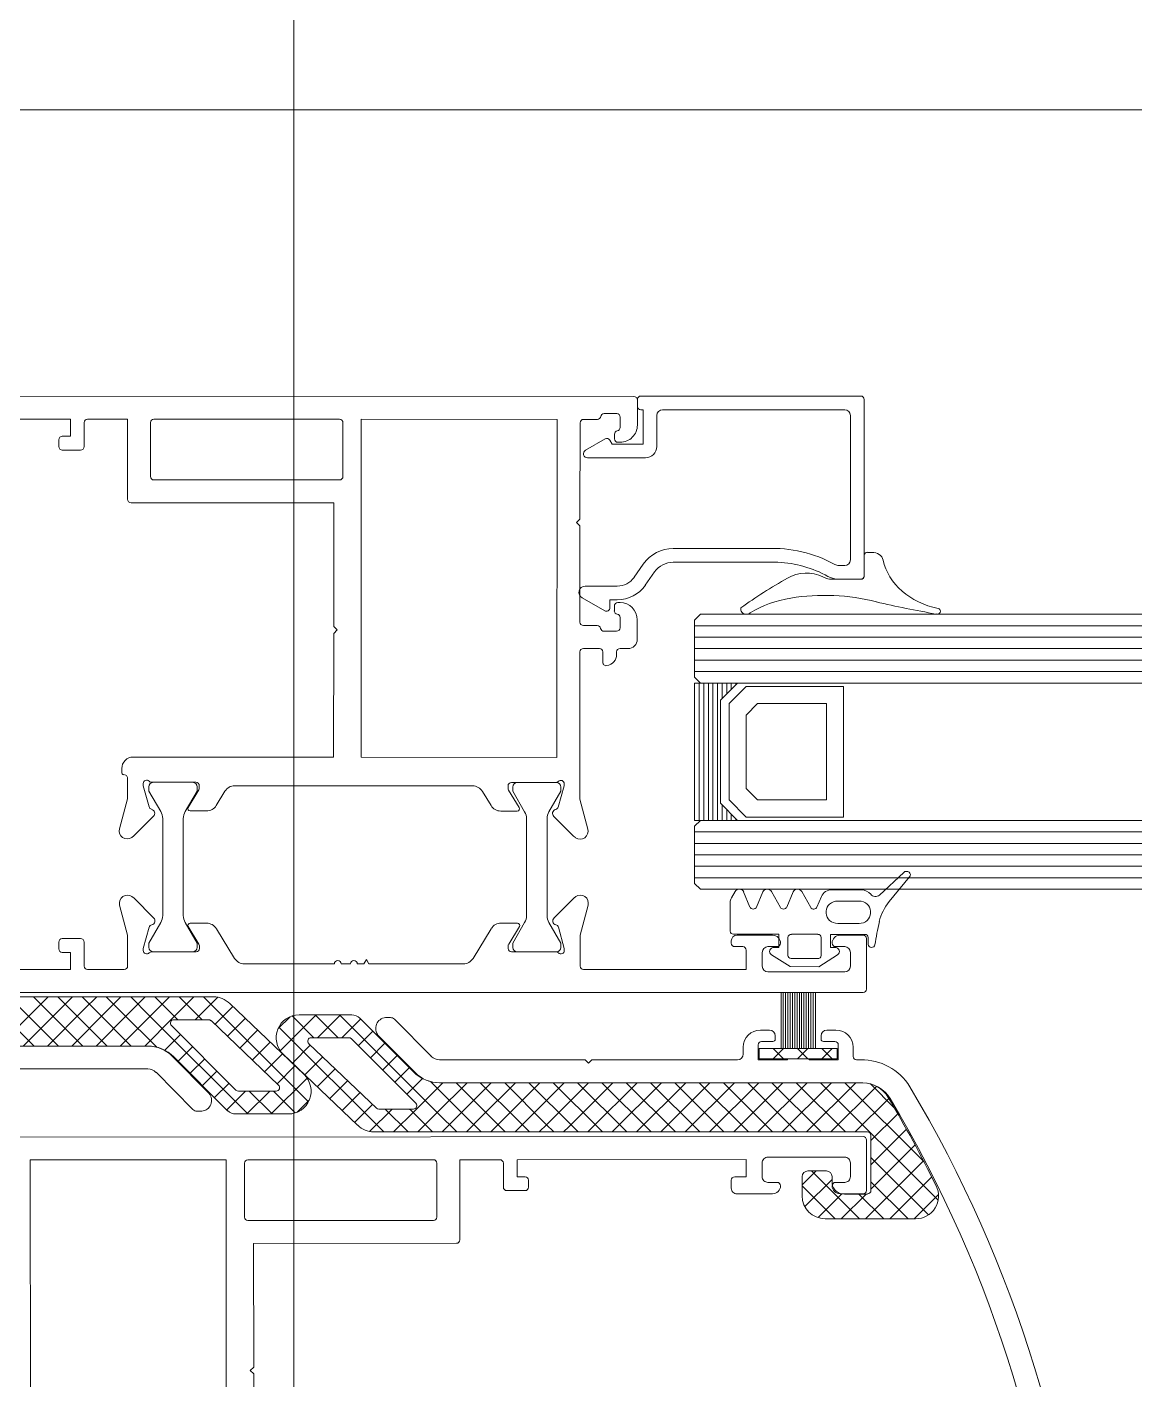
# Model space of a CAD drawing. Header units: centimetres. Extents: x 118932 to 154602, y -32682 to -23521.
# Drawn here: x 140723.84 to 140733.51, y -27072.02 to -27060.21 of the extents above; entities that cross this region are included whole.
import ezdxf

# ---------------------------------------------------------------- set-up
doc = ezdxf.new("R2010")
doc.units = ezdxf.units.CM
doc.header["$LTSCALE"] = 50
doc.header["$MEASUREMENT"] = 0
for name, color, linetype, lineweight, true_color in [('GEN_02_TF_Pencere', 7, 'Continuous', 9, 0x6093ac), ('GEN_05_ML_Alçıpan_giydirme', 7, 'Continuous', 18, 0x7ebab5), ('GEN_05_ML_Mermer', 7, 'Continuous', 9, 0x9d8692)]:
    doc.layers.add(name, color=color, linetype=linetype, lineweight=lineweight, true_color=true_color)

# ---------------------------------------------------------------- blocks, each defined once
blk = doc.blocks.new('P7_')
at = {"layer": 'GEN_02_TF_Pencere'}
for p, q in [((163386.215, -16188.826, 0), (163386.215, -16138.823, 0)), ((163386.564, -16168.786, 0), (163386.564, -16167.706, 0)), ((163386.804, -16167.705, 0), (163386.805, -16170.656, 0)), ((163388.515, -16170.655, 0), (163388.514, -16167.704, 0)), ((163386.594, -16168.816, 0), (163386.564, -16168.786, 0)), ((163386.564, -16168.846, 0), (163386.594, -16168.816, 0)), ((163386.565, -16169.926, 0), (163386.564, -16168.846, 0)), ((163384.795, -16169.927, 0), (163386.565, -16169.926, 0)), ((163384.765, -16170.657, 0), (163384.765, -16169.957, 0)), ((163384.965, -16170.156, 0), (163384.965, -16170.627, 0)), ((163386.615, -16170.126, 0), (163384.995, -16170.126, 0)), ((163386.636, -16170.134, 0), (163386.636, -16170.134, 0)), ((163386.645, -16170.626, 0), (163386.645, -16170.156, 0)), ((163381.215, -16170.829, 0), (163381.215, -16170.389, 0)), ((163381.245, -16170.359, 0), (163381.445, -16170.359, 0)), ((163382.035, -16170.359, 0), (163382.345, -16170.358, 0)), ((163382.395, -16170.408, 0), (163382.395, -16170.478, 0)), ((163384.165, -16170.477, 0), (163384.165, -16170.417, 0)), ((163384.195, -16170.387, 0), (163384.355, -16170.387, 0)), ((163384.385, -16170.417, 0), (163384.385, -16170.627, 0)), ((163381.355, -16170.509, 0), (163381.355, -16170.629, 0)), ((163381.485, -16170.459, 0), (163381.405, -16170.459, 0)), ((163382.075, -16170.459, 0), (163381.995, -16170.459, 0)), ((163382.125, -16170.629, 0), (163382.125, -16170.509, 0)), ((163382.365, -16170.508, 0), (163382.265, -16170.508, 0)), ((163382.265, -16170.508, 0), (163382.265, -16170.658, 0)), ((163384.265, -16170.507, 0), (163384.195, -16170.507, 0)), ((163384.265, -16170.657, 0), (163384.265, -16170.507, 0)), ((163382.265, -16170.658, 0), (163384.265, -16170.657, 0)), ((163384.415, -16170.657, 0), (163384.765, -16170.657, 0)), ((163384.995, -16170.657, 0), (163386.615, -16170.656, 0)), ((163386.805, -16170.656, 0), (163388.515, -16170.655, 0)), ((163386.805, -16170.656, 0), (163386.805, -16170.656, 0)), ((163381.405, -16170.679, 0), (163382.075, -16170.679, 0)), ((163389.185, -16170.854, 0), (163381.245, -16170.859, 0)), ((163382.151, -16171.539, 0), (163381.471, -16171.539, 0)), ((163381.471, -16171.539, 0), (163381.471, -16171.629, 0)), ((163381.514, -16171.539, 0), (163381.604, -16171.629, 0)), ((163381.514, -16171.629, 0), (163381.604, -16171.539, 0)), ((163381.726, -16171.539, 0), (163381.816, -16171.629, 0)), ((163381.726, -16171.629, 0), (163381.816, -16171.539, 0)), ((163381.939, -16171.539, 0), (163382.029, -16171.629, 0)), ((163381.939, -16171.629, 0), (163382.029, -16171.539, 0)), ((163382.15, -16171.538, 0), (163382.151, -16171.539, 0)), ((163382.151, -16171.629, 0), (163382.151, -16171.539, 0)), ((163381.471, -16171.629, 0), (163382.151, -16171.629, 0)), ((163381.471, -16171.629, 0), (163381.471, -16171.629, 0)), ((163381.661, -16171.629, 0), (163381.661, -16172.117, 0)), ((163381.681, -16171.629, 0), (163381.681, -16172.117, 0)), ((163381.701, -16171.629, 0), (163381.701, -16172.117, 0)), ((163381.721, -16171.629, 0), (163381.721, -16172.117, 0)), ((163381.741, -16171.629, 0), (163381.741, -16172.117, 0)), ((163381.761, -16171.629, 0), (163381.761, -16172.117, 0)), ((163381.781, -16171.629, 0), (163381.781, -16172.117, 0)), ((163381.801, -16171.629, 0), (163381.801, -16172.117, 0)), ((163381.821, -16171.629, 0), (163381.821, -16172.117, 0)), ((163381.841, -16171.629, 0), (163381.841, -16172.117, 0)), ((163381.861, -16171.629, 0), (163381.861, -16172.117, 0)), ((163381.881, -16171.629, 0), (163381.881, -16172.117, 0)), ((163381.901, -16171.629, 0), (163381.901, -16172.117, 0)), ((163381.921, -16171.629, 0), (163381.921, -16172.117, 0)), ((163381.941, -16171.629, 0), (163381.941, -16172.117, 0)), ((163381.961, -16171.629, 0), (163381.961, -16172.117, 0)), ((163381.467, -16172.446, 0), (163381.631, -16172.342, 0)), ((163381.631, -16172.342, 0), (163381.881, -16172.343, 0)), ((163381.871, -16172.413, 0), (163381.641, -16172.413, 0)), ((163381.881, -16172.343, 0), (163382.044, -16172.447, 0)), ((163381.2, -16172.537, 0), (163381.2, -16172.598, 0)), ((163381.53, -16172.51, 0), (163381.49, -16172.51, 0)), ((163381.53, -16172.624, 0), (163381.53, -16172.51, 0)), ((163381.611, -16172.439, 0), (163381.61, -16172.598, 0)), ((163381.9, -16172.598, 0), (163381.901, -16172.44, 0)), ((163382.02, -16172.51, 0), (163381.98, -16172.51, 0)), ((163381.98, -16172.51, 0), (163381.98, -16172.625, 0)), ((163381.23, -16172.624, 0), (163381.53, -16172.624, 0)), ((163381.619, -16172.617, 0), (163381.619, -16172.617, 0)), ((163381.64, -16172.625, 0), (163381.87, -16172.625, 0)), ((163381.98, -16172.625, 0), (163382.375, -16172.625, 0)), ((163382.405, -16172.652, 0), (163382.405, -16172.903, 0)), ((163381.466, -16172.72, 0), (163381.28, -16172.72, 0)), ((163381.18, -16172.808, 0), (163381.18, -16172.827, 0)), ((163381.566, -16172.827, 0), (163381.566, -16172.808, 0)), ((163381.566, -16172.827, 0), (163381.566, -16172.827, 0)), ((163381.647, -16172.862, 0), (163381.608, -16172.955, 0)), ((163381.78, -16172.999, 0), (163381.702, -16172.859, 0)), ((163381.911, -16172.862, 0), (163381.856, -16172.996, 0)), ((163382.044, -16172.999, 0), (163381.966, -16172.859, 0)), ((163382.175, -16172.863, 0), (163382.12, -16172.996, 0)), ((163382.287, -16172.996, 0), (163382.232, -16172.863, 0)), ((163303.574, -16173.019, 0), (163382.665, -16173.019, 0)), ((163380.838, -16173.127, 0), (163381.016, -16172.911, 0)), ((163381.102, -16172.967, 0), (163380.89, -16173.166, 0)), ((163381.514, -16173.013, 0), (163381.26, -16173.013, 0)), ((163381.28, -16172.915, 0), (163381.466, -16172.915, 0)), ((163381.608, -16172.955, 0), (163381.608, -16172.955, 0)), ((163382.394, -16172.942, 0), (163382.362, -16172.999, 0)), ((163382.715, -16173.069, 0), (163382.665, -16173.019, 0)), ((163303.656, -16173.119, 0), (163382.715, -16173.119, 0)), ((163382.715, -16173.569, 0), (163382.715, -16173.069, 0)), ((163301.785, -16173.219, 0), (163382.715, -16173.219, 0)), ((163301.785, -16173.319, 0), (163382.715, -16173.319, 0)), ((163301.785, -16173.419, 0), (163382.715, -16173.419, 0)), ((163301.785, -16173.519, 0), (163382.715, -16173.519, 0)), ((163382.665, -16173.619, 0), (163382.715, -16173.569, 0)), ((163302.16, -16173.619, 0), (163382.34, -16173.619, 0)), ((163382.265, -16173.649, 0), (163381.415, -16173.649, 0)), ((163381.415, -16173.649, 0), (163381.415, -16174.789, 0)), ((163382.415, -16173.799, 0), (163382.265, -16173.649, 0)), ((163382.49, -16173.769, 0), (163382.34, -16173.619, 0)), ((163382.34, -16173.619, 0), (163382.715, -16173.619, 0)), ((163382.355, -16173.634, 0), (163382.355, -16173.619, 0)), ((163382.395, -16173.674, 0), (163382.395, -16173.619, 0)), ((163382.435, -16173.714, 0), (163382.435, -16173.619, 0)), ((163382.475, -16173.754, 0), (163382.475, -16173.619, 0)), ((163382.515, -16174.819, 0), (163382.515, -16173.619, 0)), ((163382.555, -16174.819, 0), (163382.555, -16173.619, 0)), ((163382.595, -16174.819, 0), (163382.595, -16173.619, 0)), ((163382.635, -16174.819, 0), (163382.635, -16173.619, 0)), ((163382.675, -16174.819, 0), (163382.675, -16173.619, 0)), ((163382.715, -16173.619, 0), (163382.715, -16174.819, 0)), ((163382.715, -16174.819, 0), (163382.715, -16173.619, 0)), ((163382.165, -16173.799, 0), (163381.565, -16173.799, 0)), ((163381.565, -16173.799, 0), (163381.565, -16174.639, 0)), ((163382.265, -16173.899, 0), (163382.165, -16173.799, 0)), ((163382.415, -16174.639, 0), (163382.415, -16173.799, 0)), ((163382.49, -16174.669, 0), (163382.49, -16173.769, 0)), ((163382.265, -16174.539, 0), (163382.265, -16173.899, 0)), ((163382.165, -16174.639, 0), (163382.265, -16174.539, 0)), ((163381.565, -16174.639, 0), (163382.165, -16174.639, 0)), ((163382.265, -16174.789, 0), (163382.415, -16174.639, 0)), ((163382.34, -16174.819, 0), (163382.49, -16174.669, 0)), ((163381.415, -16174.789, 0), (163382.265, -16174.789, 0)), ((163382.395, -16174.819, 0), (163382.395, -16174.764, 0)), ((163382.435, -16174.819, 0), (163382.435, -16174.724, 0)), ((163382.475, -16174.819, 0), (163382.475, -16174.684, 0)), ((163302.16, -16174.819, 0), (163382.34, -16174.819, 0)), ((163382.715, -16174.819, 0), (163382.34, -16174.819, 0)), ((163382.355, -16174.819, 0), (163382.355, -16174.804, 0)), ((163382.715, -16174.869, 0), (163382.665, -16174.819, 0)), ((163382.715, -16174.819, 0), (163382.715, -16174.819, 0)), ((163382.715, -16175.369, 0), (163382.715, -16174.869, 0)), ((163301.785, -16174.919, 0), (163382.715, -16174.919, 0)), ((163301.785, -16175.019, 0), (163382.715, -16175.019, 0)), ((163301.785, -16175.119, 0), (163382.715, -16175.119, 0)), ((163301.785, -16175.219, 0), (163382.715, -16175.219, 0)), ((163301.785, -16175.319, 0), (163382.715, -16175.319, 0)), ((163382.665, -16175.419, 0), (163382.715, -16175.369, 0)), ((163301.835, -16175.419, 0), (163382.665, -16175.419, 0)), ((163382.263, -16175.419, 0), (163382.251, -16175.421, 0)), ((163381.265, -16175.725, 0), (163381.526, -16175.725, 0)), ((163381.576, -16175.736, 0), (163381.595, -16175.745, 0)), ((163381.235, -16175.935, 0), (163381.235, -16175.75, 0)), ((163381.167, -16175.96, 0), (163381.205, -16175.96, 0)), ((163381.205, -16175.96, 0), (163381.205, -16175.96, 0))]:
    blk.add_line(p, q, dxfattribs=at)
at = {"layer": 'GEN_02_TF_Pencere', "extrusion": (0, 0, -1)}
for p, q in [((163380.587, -16170.353, 0), (163380.799, -16170.141, 0)), ((163380.645, -16170.506, 0), (163381.011, -16170.141, 0)), ((163381.176, -16170.677, 0), (163380.674, -16170.175, 0)), ((163380.717, -16170.647, 0), (163381.223, -16170.141, 0)), ((163381.576, -16170.141, 0), (163380.786, -16170.141, 0)), ((163381.176, -16170.465, 0), (163380.852, -16170.141, 0)), ((163381.281, -16170.357, 0), (163381.064, -16170.141, 0)), ((163381.218, -16170.357, 0), (163381.435, -16170.141, 0)), ((163381.694, -16170.559, 0), (163381.276, -16170.141, 0)), ((163381.429, -16170.359, 0), (163381.637, -16170.151, 0)), ((163381.776, -16170.429, 0), (163381.489, -16170.141, 0)), ((163381.616, -16171.329, 0), (163380.59, -16170.303, 0)), ((163381.515, -16170.485, 0), (163381.753, -16170.247, 0)), ((163380.79, -16170.786, 0), (163381.176, -16170.4, 0)), ((163381.176, -16170.869, 0), (163381.176, -16170.389, 0)), ((163381.206, -16170.357, 0), (163381.406, -16170.357, 0)), ((163381.776, -16170.509, 0), (163381.776, -16170.341, 0)), ((163381.515, -16170.449, 0), (163381.515, -16170.509, 0)), ((163381.653, -16170.559, 0), (163381.776, -16170.436, 0)), ((163381.404, -16171.329, 0), (163380.712, -16170.637, 0)), ((163380.865, -16170.923, 0), (163381.176, -16170.612, 0)), ((163381.565, -16170.559, 0), (163381.726, -16170.559, 0)), ((163380.942, -16171.058, 0), (163381.176, -16170.824, 0)), ((163381.02, -16171.192, 0), (163381.313, -16170.899, 0)), ((163381.127, -16171.297, 0), (163381.526, -16170.899, 0)), ((163385.515, -16170.899, 0), (163381.206, -16170.899, 0)), ((163381.308, -16171.329, 0), (163381.738, -16170.899, 0)), ((163381.828, -16171.329, 0), (163381.398, -16170.899, 0)), ((163381.52, -16171.329, 0), (163381.95, -16170.899, 0)), ((163382.04, -16171.329, 0), (163381.61, -16170.899, 0)), ((163381.732, -16171.329, 0), (163382.162, -16170.899, 0)), ((163382.252, -16171.329, 0), (163381.822, -16170.899, 0)), ((163381.944, -16171.329, 0), (163382.374, -16170.899, 0)), ((163382.464, -16171.329, 0), (163382.034, -16170.899, 0)), ((163382.156, -16171.329, 0), (163382.586, -16170.899, 0)), ((163382.676, -16171.329, 0), (163382.246, -16170.899, 0)), ((163382.368, -16171.329, 0), (163382.798, -16170.899, 0)), ((163382.888, -16171.329, 0), (163382.459, -16170.899, 0)), ((163382.581, -16171.329, 0), (163383.01, -16170.899, 0)), ((163383.101, -16171.329, 0), (163382.671, -16170.899, 0)), ((163382.793, -16171.329, 0), (163383.223, -16170.899, 0)), ((163383.313, -16171.329, 0), (163382.883, -16170.899, 0)), ((163383.525, -16171.329, 0), (163383.095, -16170.899, 0)), ((163383.737, -16171.329, 0), (163383.307, -16170.899, 0)), ((163383.428, -16170.906, 0), (163383.435, -16170.899, 0)), ((163383.537, -16170.917, 0), (163383.519, -16170.899, 0)), ((163383.62, -16170.925, 0), (163383.647, -16170.899, 0)), ((163383.773, -16170.941, 0), (163383.731, -16170.899, 0)), ((163383.813, -16170.945, 0), (163383.859, -16170.899, 0)), ((163384.01, -16170.965, 0), (163383.943, -16170.899, 0)), ((163384.005, -16170.965, 0), (163384.071, -16170.899, 0)), ((163384.246, -16170.989, 0), (163384.156, -16170.899, 0)), ((163384.198, -16170.984, 0), (163384.283, -16170.899, 0)), ((163384.482, -16171.013, 0), (163384.368, -16170.899, 0)), ((163384.39, -16171.004, 0), (163384.495, -16170.899, 0)), ((163384.718, -16171.037, 0), (163384.58, -16170.899, 0)), ((163384.583, -16171.024, 0), (163384.708, -16170.899, 0)), ((163384.775, -16171.043, 0), (163384.92, -16170.899, 0)), ((163384.955, -16171.061, 0), (163384.792, -16170.899, 0)), ((163384.968, -16171.063, 0), (163385.132, -16170.899, 0)), ((163385.191, -16171.086, 0), (163385.004, -16170.899, 0)), ((163385.16, -16171.082, 0), (163385.344, -16170.899, 0)), ((163385.416, -16171.099, 0), (163385.216, -16170.899, 0)), ((163386.344, -16171.815, 0), (163385.428, -16170.899, 0)), ((163385.515, -16170.899, 0), (163385.515, -16170.899, 0)), ((163383.005, -16171.329, 0), (163383.428, -16170.906, 0)), ((163383.217, -16171.329, 0), (163383.62, -16170.925, 0)), ((163383.429, -16171.329, 0), (163383.813, -16170.945, 0)), ((163383.949, -16171.329, 0), (163383.537, -16170.917, 0)), ((163383.641, -16171.329, 0), (163384.005, -16170.965, 0)), ((163384.161, -16171.329, 0), (163383.773, -16170.941, 0)), ((163383.853, -16171.329, 0), (163384.198, -16170.984, 0)), ((163384.373, -16171.329, 0), (163384.01, -16170.965, 0)), ((163384.065, -16171.329, 0), (163384.39, -16171.004, 0)), ((163384.586, -16171.329, 0), (163384.246, -16170.989, 0)), ((163384.798, -16171.329, 0), (163384.482, -16171.013, 0)), ((163385.356, -16171.099, 0), (163385.553, -16170.902, 0)), ((163385.527, -16171.14, 0), (163385.684, -16170.983, 0)), ((163386.306, -16171.577, 0), (163385.657, -16170.957, 0)), ((163381.181, -16171.319, 0), (163380.97, -16171.107, 0)), ((163384.278, -16171.329, 0), (163384.583, -16171.024, 0)), ((163384.49, -16171.329, 0), (163384.775, -16171.043, 0)), ((163384.702, -16171.329, 0), (163384.968, -16171.063, 0)), ((163385.019, -16171.338, 0), (163384.718, -16171.037, 0)), ((163384.914, -16171.329, 0), (163385.16, -16171.082, 0)), ((163385.815, -16171.922, 0), (163384.955, -16171.061, 0)), ((163385.17, -16171.099, 0), (163385.473, -16171.099, 0)), ((163385.17, -16171.099, 0), (163385.17, -16171.099, 0)), ((163385.204, -16171.099, 0), (163385.191, -16171.086, 0)), ((163385.493, -16171.107, 0), (163386.083, -16171.67, 0)), ((163385.636, -16171.243, 0), (163385.792, -16171.087, 0)), ((163386.184, -16171.072, 0), (163386.079, -16171.177, 0)), ((163386.412, -16171.056, 0), (163386.098, -16171.37, 0)), ((163386.201, -16171.066, 0), (163386.391, -16171.256, 0)), ((163386.721, -16171.056, 0), (163386.263, -16171.056, 0)), ((163386.403, -16171.056, 0), (163386.603, -16171.256, 0)), ((163386.624, -16171.056, 0), (163386.424, -16171.256, 0)), ((163386.616, -16171.056, 0), (163387.476, -16171.916, 0)), ((163386.8, -16171.093, 0), (163386.636, -16171.256, 0)), ((163387.262, -16171.555, 0), (163386.792, -16171.085, 0)), ((163387.017, -16171.08, 0), (163387.06, -16171.08, 0)), ((163387.095, -16171.095, 0), (163387.417, -16171.42, 0)), ((163385.09, -16171.365, 0), (163385.227, -16171.228, 0)), ((163385.711, -16171.713, 0), (163385.149, -16171.15, 0)), ((163385.744, -16171.347, 0), (163385.901, -16171.191, 0)), ((163386.086, -16171.163, 0), (163387.002, -16172.079, 0)), ((163386.906, -16171.199, 0), (163386.779, -16171.325, 0)), ((163387.276, -16171.561, 0), (163386.954, -16171.236, 0)), ((163380.836, -16171.294, 0), (163380.836, -16171.294, 0)), ((163381.247, -16171.329, 0), (163384.943, -16171.329, 0)), ((163381.247, -16171.329, 0), (163384.942, -16171.329, 0)), ((163385.207, -16171.46, 0), (163385.333, -16171.334, 0)), ((163385.853, -16171.451, 0), (163386.009, -16171.294, 0)), ((163386.36, -16171.32, 0), (163386.204, -16171.476, 0)), ((163386.937, -16171.871, 0), (163386.348, -16171.308, 0)), ((163386.368, -16171.256, 0), (163386.698, -16171.256, 0)), ((163386.719, -16171.265, 0), (163387.282, -16171.828, 0)), ((163387.012, -16171.305, 0), (163386.885, -16171.431, 0)), ((163385.155, -16171.417, 0), (163385.477, -16171.741, 0)), ((163385.169, -16171.423, 0), (163385.639, -16171.892, 0)), ((163385.313, -16171.567, 0), (163385.439, -16171.44, 0)), ((163385.961, -16171.554, 0), (163386.118, -16171.398, 0)), ((163386.125, -16171.401, 0), (163386.774, -16172.02, 0)), ((163386.469, -16171.424, 0), (163386.313, -16171.58, 0)), ((163387.118, -16171.411, 0), (163386.992, -16171.537, 0)), ((163387.488, -16171.449, 0), (163388.759, -16171.449, 0)), ((163381.301, -16171.529, 0), (163381.266, -16171.529, 0)), ((163381.331, -16171.639, 0), (163381.331, -16171.559, 0)), ((163381.713, -16171.529, 0), (163381.461, -16171.529, 0)), ((163381.461, -16171.529, 0), (163381.461, -16171.659, 0)), ((163381.891, -16171.539, 0), (163381.731, -16171.539, 0)), ((163382.161, -16171.529, 0), (163381.908, -16171.529, 0)), ((163382.161, -16171.659, 0), (163382.161, -16171.529, 0)), ((163382.291, -16171.579, 0), (163382.291, -16171.639, 0)), ((163383.612, -16171.529, 0), (163382.341, -16171.529, 0)), ((163383.642, -16171.499, 0), (163383.612, -16171.529, 0)), ((163383.672, -16171.529, 0), (163383.642, -16171.499, 0)), ((163384.943, -16171.529, 0), (163383.672, -16171.529, 0)), ((163385.335, -16171.883, 0), (163385.013, -16171.558, 0)), ((163385.419, -16171.673, 0), (163385.545, -16171.546, 0)), ((163386.018, -16171.922, 0), (163386.332, -16171.608, 0)), ((163386.07, -16171.658, 0), (163386.226, -16171.501, 0)), ((163386.578, -16171.527, 0), (163386.421, -16171.684, 0)), ((163387.224, -16171.517, 0), (163387.098, -16171.643, 0)), ((163381.491, -16171.689, 0), (163381.591, -16171.689, 0)), ((163381.611, -16171.709, 0), (163381.611, -16171.739, 0)), ((163382.011, -16171.739, 0), (163382.011, -16171.709, 0)), ((163382.031, -16171.689, 0), (163382.131, -16171.689, 0)), ((163385.525, -16171.779, 0), (163385.651, -16171.652, 0)), ((163385.631, -16171.885, 0), (163385.794, -16171.722, 0)), ((163386.062, -16171.722, 0), (163385.733, -16171.722, 0)), ((163385.806, -16171.922, 0), (163386.006, -16171.722, 0)), ((163386.027, -16171.922, 0), (163385.827, -16171.722, 0)), ((163386.229, -16171.912, 0), (163386.039, -16171.722, 0)), ((163386.686, -16171.631, 0), (163386.53, -16171.787, 0)), ((163387.34, -16171.613, 0), (163387.204, -16171.75, 0)), ((163387.516, -16171.649, 0), (163387.27, -16171.895, 0)), ((163387.411, -16171.64, 0), (163387.712, -16171.94, 0)), ((163387.729, -16171.649, 0), (163387.463, -16171.915, 0)), ((163391.184, -16171.649, 0), (163387.488, -16171.649, 0)), ((163391.184, -16171.649, 0), (163387.488, -16171.649, 0)), ((163387.633, -16171.649, 0), (163387.948, -16171.964, 0)), ((163387.941, -16171.649, 0), (163387.655, -16171.935, 0)), ((163387.845, -16171.649, 0), (163388.185, -16171.989, 0)), ((163388.153, -16171.649, 0), (163387.848, -16171.954, 0)), ((163388.365, -16171.649, 0), (163388.04, -16171.974, 0)), ((163388.057, -16171.649, 0), (163388.421, -16172.013, 0)), ((163388.577, -16171.649, 0), (163388.233, -16171.993, 0)), ((163388.269, -16171.649, 0), (163388.657, -16172.037, 0)), ((163388.789, -16171.649, 0), (163388.425, -16172.013, 0)), ((163388.481, -16171.649, 0), (163388.893, -16172.061, 0)), ((163381.561, -16171.789, 0), (163381.481, -16171.789, 0)), ((163382.141, -16171.789, 0), (163382.061, -16171.789, 0)), ((163386.247, -16171.905, 0), (163386.351, -16171.801, 0)), ((163386.795, -16171.734, 0), (163386.638, -16171.891, 0)), ((163386.903, -16171.838, 0), (163386.747, -16171.994, 0)), ((163385.413, -16171.898, 0), (163385.371, -16171.898, 0)), ((163385.709, -16171.922, 0), (163386.168, -16171.922, 0)), ((163387.074, -16171.879, 0), (163386.878, -16172.075, 0)), ((163387.261, -16171.879, 0), (163386.958, -16171.879, 0)), ((163387.014, -16171.879, 0), (163387.214, -16172.079, 0)), ((163387.27, -16171.895, 0), (163387.086, -16172.079, 0)), ((163387.226, -16171.879, 0), (163387.24, -16171.892, 0)), ((163387.24, -16171.892, 0), (163387.426, -16172.079, 0)), ((163387.261, -16171.879, 0), (163387.261, -16171.879, 0)), ((163387.463, -16171.915, 0), (163387.299, -16172.079, 0)), ((163387.476, -16171.916, 0), (163387.638, -16172.079, 0)), ((163387.655, -16171.935, 0), (163387.511, -16172.079, 0)), ((163387.712, -16171.94, 0), (163387.851, -16172.079, 0)), ((163387.848, -16171.954, 0), (163387.723, -16172.079, 0)), ((163386.915, -16172.079, 0), (163391.224, -16172.079, 0)), ((163386.915, -16172.079, 0), (163386.915, -16172.079, 0)), ((163388.04, -16171.974, 0), (163387.935, -16172.079, 0)), ((163387.948, -16171.964, 0), (163388.063, -16172.079, 0)), ((163388.233, -16171.993, 0), (163388.147, -16172.079, 0)), ((163388.185, -16171.989, 0), (163388.275, -16172.079, 0)), ((163388.425, -16172.013, 0), (163388.359, -16172.079, 0)), ((163388.421, -16172.013, 0), (163388.487, -16172.079, 0)), ((163381.215, -16172.147, 0), (163381.215, -16172.587, 0)), ((163391.185, -16172.117, 0), (163381.245, -16172.117, 0)), ((163381.405, -16172.297, 0), (163382.075, -16172.297, 0)), ((163382.265, -16172.487, 0), (163382.265, -16172.317, 0)), ((163382.265, -16172.317, 0), (163383.685, -16172.317, 0)), ((163387.695, -16172.317, 0), (163388.015, -16172.317, 0)), ((163388.165, -16172.467, 0), (163388.165, -16172.317, 0)), ((163388.165, -16172.317, 0), (163390.165, -16172.317, 0)), ((163381.355, -16172.467, 0), (163381.355, -16172.347, 0)), ((163382.125, -16172.347, 0), (163382.125, -16172.467, 0)), ((163383.715, -16172.347, 0), (163383.715, -16172.618, 0)), ((163384.49, -16172.674, 0), (163384.649, -16172.414, 0)), ((163384.734, -16172.367, 0), (163385.558, -16172.367, 0)), ((163385.558, -16172.367, 0), (163385.58, -16172.405, 0)), ((163385.58, -16172.405, 0), (163385.602, -16172.367, 0)), ((163385.602, -16172.367, 0), (163385.66, -16172.367, 0)), ((163385.72, -16172.367, 0), (163385.8, -16172.367, 0)), ((163385.86, -16172.367, 0), (163386.646, -16172.367, 0)), ((163386.731, -16172.414, 0), (163386.89, -16172.674, 0)), ((163387.665, -16172.618, 0), (163387.665, -16172.347, 0)), ((163388.045, -16172.347, 0), (163388.045, -16172.557, 0)), ((163381.485, -16172.517, 0), (163381.405, -16172.517, 0)), ((163382.075, -16172.517, 0), (163381.995, -16172.517, 0)), ((163382.365, -16172.517, 0), (163382.295, -16172.517, 0)), ((163382.395, -16172.567, 0), (163382.395, -16172.547, 0)), ((163383.853, -16172.502, 0), (163383.853, -16172.484, 0)), ((163383.904, -16172.686, 0), (163383.853, -16172.502, 0)), ((163383.883, -16172.511, 0), (163383.883, -16172.547, 0)), ((163383.883, -16172.547, 0), (163383.987, -16172.727, 0)), ((163384.263, -16172.471, 0), (163383.923, -16172.471, 0)), ((163383.926, -16172.472, 0), (163384.313, -16172.472, 0)), ((163384.199, -16172.727, 0), (163384.303, -16172.547, 0)), ((163384.338, -16172.539, 0), (163384.245, -16172.692, 0)), ((163384.303, -16172.547, 0), (163384.303, -16172.511, 0)), ((163384.343, -16172.502, 0), (163384.343, -16172.524, 0)), ((163387.038, -16172.524, 0), (163387.038, -16172.502, 0)), ((163387.135, -16172.692, 0), (163387.042, -16172.539, 0)), ((163387.059, -16172.548, 0), (163387.059, -16172.512, 0)), ((163387.163, -16172.728, 0), (163387.059, -16172.548, 0)), ((163387.068, -16172.472, 0), (163387.455, -16172.472, 0)), ((163387.099, -16172.472, 0), (163387.439, -16172.472, 0)), ((163387.479, -16172.548, 0), (163387.375, -16172.728, 0)), ((163387.528, -16172.502, 0), (163387.477, -16172.686, 0)), ((163387.479, -16172.512, 0), (163387.479, -16172.548, 0)), ((163387.528, -16172.484, 0), (163387.528, -16172.502, 0)), ((163388.235, -16172.467, 0), (163388.165, -16172.467, 0)), ((163388.265, -16172.557, 0), (163388.265, -16172.497, 0)), ((163381.245, -16172.617, 0), (163381.445, -16172.617, 0)), ((163382.035, -16172.617, 0), (163382.345, -16172.617, 0)), ((163383.715, -16172.618, 0), (163383.645, -16172.878, 0)), ((163387.735, -16172.878, 0), (163387.665, -16172.618, 0)), ((163388.075, -16172.587, 0), (163388.235, -16172.587, 0)), ((163383.771, -16172.941, 0), (163383.942, -16172.768, 0)), ((163384.003, -16172.787, 0), (163384.003, -16173.634, 0)), ((163384.183, -16173.634, 0), (163384.183, -16172.787, 0)), ((163384.262, -16172.722, 0), (163384.405, -16172.722, 0)), ((163386.975, -16172.722, 0), (163387.118, -16172.722, 0)), ((163387.179, -16173.636, 0), (163387.179, -16172.788, 0)), ((163387.359, -16172.788, 0), (163387.359, -16173.636, 0)), ((163387.438, -16172.768, 0), (163387.609, -16172.941, 0)), ((163383.753, -16172.954, 0), (163383.771, -16172.941, 0)), ((163387.609, -16172.941, 0), (163387.627, -16172.954, 0)), ((163383.773, -16173.481, 0), (163383.755, -16173.469, 0)), ((163383.944, -16173.654, 0), (163383.773, -16173.481, 0)), ((163387.611, -16173.484, 0), (163387.44, -16173.656, 0)), ((163387.629, -16173.471, 0), (163387.611, -16173.484, 0)), ((163383.647, -16173.544, 0), (163383.717, -16173.805, 0)), ((163387.667, -16173.807, 0), (163387.737, -16173.546, 0)), ((163383.987, -16173.694, 0), (163383.883, -16173.874, 0)), ((163384.183, -16173.634, 0), (163384.183, -16173.634, 0)), ((163384.303, -16173.874, 0), (163384.199, -16173.694, 0)), ((163384.247, -16173.731, 0), (163384.34, -16173.883, 0)), ((163384.407, -16173.701, 0), (163384.264, -16173.701, 0)), ((163387.12, -16173.702, 0), (163386.977, -16173.702, 0)), ((163387.044, -16173.885, 0), (163387.137, -16173.733, 0)), ((163387.059, -16173.876, 0), (163387.163, -16173.696, 0)), ((163387.179, -16173.636, 0), (163387.179, -16173.636, 0)), ((163387.375, -16173.696, 0), (163387.479, -16173.876, 0)), ((163383.717, -16173.805, 0), (163383.716, -16175.091, 0)), ((163383.854, -16173.92, 0), (163383.906, -16173.736, 0)), ((163384.568, -16173.873, 0), (163384.492, -16173.749, 0)), ((163386.892, -16173.75, 0), (163386.816, -16173.874, 0)), ((163387.478, -16173.738, 0), (163387.529, -16173.922, 0)), ((163387.667, -16173.994, 0), (163387.667, -16173.807, 0)), ((163383.854, -16173.939, 0), (163383.854, -16173.92, 0)), ((163383.883, -16173.874, 0), (163383.883, -16173.911, 0)), ((163383.923, -16173.951, 0), (163384.263, -16173.951, 0)), ((163384.314, -16173.951, 0), (163383.927, -16173.95, 0)), ((163384.303, -16173.911, 0), (163384.303, -16173.874, 0)), ((163384.344, -16173.899, 0), (163384.344, -16173.921, 0)), ((163385.824, -16173.922, 0), (163384.653, -16173.921, 0)), ((163386.731, -16173.922, 0), (163385.824, -16173.922, 0)), ((163387.039, -16173.922, 0), (163387.039, -16173.901, 0)), ((163387.059, -16173.912, 0), (163387.059, -16173.876, 0)), ((163387.456, -16173.952, 0), (163387.069, -16173.952, 0)), ((163387.439, -16173.952, 0), (163387.099, -16173.952, 0)), ((163387.479, -16173.876, 0), (163387.479, -16173.912, 0)), ((163387.529, -16173.922, 0), (163387.529, -16173.941, 0)), ((163387.702, -16174.019, 0), (163387.682, -16174.013, 0)), ((163387.716, -16174.073, 0), (163387.716, -16174.038, 0)), ((163383.915, -16177.121, 0), (163383.917, -16174.17, 0)), ((163383.917, -16174.17, 0), (163385.627, -16174.171, 0)), ((163385.627, -16174.171, 0), (163385.625, -16177.122, 0)), ((163385.866, -16175.252, 0), (163385.867, -16174.172, 0)), ((163385.867, -16174.172, 0), (163387.616, -16174.173, 0)), ((163383.516, -16175.091, 0), (163383.516, -16175.001, 0)), ((163383.366, -16175.121, 0), (163383.296, -16175.12, 0)), ((163383.396, -16175.07, 0), (163383.396, -16175.091, 0)), ((163383.686, -16175.121, 0), (163383.546, -16175.121, 0)), ((163383.216, -16175.2, 0), (163383.216, -16175.37, 0)), ((163385.836, -16175.282, 0), (163385.866, -16175.252, 0)), ((163383.366, -16175.391, 0), (163383.366, -16175.301, 0)), ((163383.396, -16175.271, 0), (163383.506, -16175.271, 0)), ((163383.565, -16175.321, 0), (163383.686, -16175.321, 0)), ((163383.716, -16175.351, 0), (163383.716, -16176.191, 0)), ((163385.866, -16175.312, 0), (163385.836, -16175.282, 0)), ((163385.865, -16176.392, 0), (163385.866, -16175.312, 0)), ((163383.416, -16175.491, 0), (163383.416, -16175.45, 0)), ((163383.455, -16175.475, 0), (163383.455, -16175.545, 0)), ((163383.698, -16175.563, 0), (163383.5, -16175.449, 0)), ((163383.366, -16175.521, 0), (163383.386, -16175.521, 0)), ((163383.455, -16175.545, 0), (163383.391, -16175.545, 0)), ((163381.454, -16175.725, 0), (163381.265, -16175.725, 0)), ((163383.146, -16175.673, 0), (163383.065, -16175.789, 0)), ((163383.163, -16175.857, 0), (163383.244, -16175.742, 0)), ((163383.391, -16175.665, 0), (163383.671, -16175.665, 0)), ((163381.235, -16175.755, 0), (163381.235, -16177.295, 0)), ((163381.405, -16175.845, 0), (163381.457, -16175.845, 0)), ((163381.355, -16177.155, 0), (163381.355, -16175.895, 0)), ((163382.901, -16175.874, 0), (163381.988, -16175.874, 0)), ((163382.086, -16175.994, 0), (163382.901, -16175.994, 0)), ((163383.716, -16176.191, 0), (163383.746, -16176.221, 0)), ((163383.716, -16176.251, 0), (163383.715, -16177.091, 0)), ((163383.746, -16176.221, 0), (163383.716, -16176.251, 0)), ((163387.635, -16176.393, 0), (163385.865, -16176.392, 0)), ((163387.665, -16177.123, 0), (163387.665, -16176.423, 0)), ((163385.785, -16177.092, 0), (163385.785, -16176.622, 0)), ((163385.794, -16176.6, 0), (163385.794, -16176.6, 0)), ((163385.815, -16176.592, 0), (163387.435, -16176.592, 0)), ((163387.465, -16176.622, 0), (163387.465, -16177.093, 0)), ((163383.649, -16176.785, 0), (163383.145, -16176.785, 0)), ((163383.045, -16176.885, 0), (163383.045, -16177.155, 0)), ((163383.165, -16177.205, 0), (163383.165, -16176.905, 0)), ((163383.165, -16176.905, 0), (163383.435, -16176.905, 0)), ((163383.385, -16176.921, 0), (163383.365, -16176.921, 0)), ((163383.435, -16176.905, 0), (163383.455, -16176.94, 0)), ((163383.496, -16176.951, 0), (163383.667, -16176.852, 0)), ((163388.045, -16176.883, 0), (163388.045, -16177.093, 0)), ((163388.235, -16176.853, 0), (163388.075, -16176.853, 0)), ((163388.265, -16176.943, 0), (163388.265, -16176.883, 0)), ((163383.415, -16176.991, 0), (163383.415, -16176.951, 0)), ((163388.165, -16177.123, 0), (163388.165, -16176.973, 0)), ((163388.165, -16176.973, 0), (163388.235, -16176.973, 0)), ((163383.215, -16177.07, 0), (163383.215, -16177.29, 0)), ((163383.365, -16177.141, 0), (163383.365, -16177.051, 0)), ((163383.685, -16177.121, 0), (163383.564, -16177.121, 0)), ((163385.625, -16177.122, 0), (163383.915, -16177.121, 0)), ((163385.625, -16177.122, 0), (163385.625, -16177.122, 0)), ((163387.435, -16177.123, 0), (163385.815, -16177.122, 0)), ((163388.015, -16177.123, 0), (163387.665, -16177.123, 0)), ((163390.165, -16177.124, 0), (163388.165, -16177.123, 0)), ((163382.995, -16177.205, 0), (163381.405, -16177.205, 0)), ((163383.185, -16177.205, 0), (163383.165, -16177.205, 0)), ((163383.215, -16177.295, 0), (163383.215, -16177.235, 0)), ((163383.505, -16177.171, 0), (163383.395, -16177.171, 0)), ((163381.265, -16177.325, 0), (163383.185, -16177.325, 0)), ((163381.265, -16177.325, 0), (163381.265, -16177.325, 0)), ((163383.245, -16177.32, 0), (163391.185, -16177.325, 0)), ((163383.245, -16177.32, 0), (163383.245, -16177.32, 0))]:
    blk.add_line(p, q, dxfattribs=at)
for centre, radius, start, end in [((-163390.594, -16165.498, 0), 11.15, 329.2971, 356.6114), ((-163390.594, -16165.498, 0), 11.35, 329.2896, 356.4497), ((-163380.786, -16170.341, 0), 0.2, 333.8142, 90), ((-163381.576, -16170.341, 0), 0.2, 90, 180), ((-163381.207, -16170.389, 0), 0.0312, 359.6263, 87.7267), ((-163381.412, -16170.461, 0), 0.104, 86.8743, 173.2061), ((-163390.594, -16165.518, 0), 11.129, 329.2979, 333.8143), ((-163381.565, -16170.509, 0), 0.05, 270, 0), ((-163381.726, -16170.509, 0), 0.05, 180, 270), ((-163381.206, -16170.869, 0), 0.03, 270, 0), ((-163385.515, -16171.099, 0), 0.2, 89.9993, 135.0021), ((-163385.17, -16171.129, 0), 0.03, 314.999, 90), ((-163385.473, -16171.129, 0), 0.03, 90, 133.4851), ((-163386.263, -16171.256, 0), 0.2, 313.6643, 90), ((-163386.721, -16171.156, 0), 0.1, 90, 134.999), ((-163387.027, -16171.175, 0), 0.0953, 320.0462, 84.3242), ((-163387.06, -16171.13, 0), 0.05, 90.0001, 135), ((-163381.255, -16171.038, 0), 0.291, 271.6867, 328.3334), ((-163381.255, -16171.058, 0), 0.271, 271.7479, 328.2984), ((-163381.255, -16171.038, 0), 0.491, 268.7016, 328.5544), ((-163384.942, -16171.649, 0), 0.32, 90, 134.9999), ((-163384.943, -16171.629, 0), 0.3, 90, 135), ((-163386.368, -16171.286, 0), 0.03, 313.485, 90), ((-163386.698, -16171.286, 0), 0.03, 90, 134.999), ((-163387.488, -16171.349, 0), 0.1, 270, 314.9999), ((-163381.301, -16171.559, 0), 0.03, 90, 180), ((-163381.731, -16171.519, 0), 0.02, 270, 330), ((-163381.891, -16171.519, 0), 0.02, 210, 270), ((-163382.341, -16171.579, 0), 0.05, 360, 90), ((-163384.943, -16171.629, 0), 0.1, 90, 134.9999), ((-163386.168, -16171.722, 0), 0.2, 133.6643, 270), ((-163387.488, -16171.329, 0), 0.32, 270, 314.9999), ((-163387.488, -16171.349, 0), 0.3, 270, 315), ((-163381.481, -16171.639, 0), 0.15, 270, 0), ((-163381.491, -16171.659, 0), 0.03, 270, 0), ((-163381.591, -16171.709, 0), 0.02, 90, 180), ((-163382.031, -16171.709, 0), 0.02, 360, 90), ((-163382.131, -16171.659, 0), 0.03, 180, 270), ((-163382.141, -16171.639, 0), 0.15, 180, 270), ((-163385.733, -16171.692, 0), 0.03, 270, 314.999), ((-163386.062, -16171.692, 0), 0.03, 133.485, 270), ((-163381.561, -16171.739, 0), 0.05, 180, 270), ((-163382.061, -16171.739, 0), 0.05, 270, 0), ((-163385.404, -16171.803, 0), 0.0953, 140.0462, 264.3242), ((-163387.261, -16171.849, 0), 0.03, 134.999, 270), ((-163385.371, -16171.848, 0), 0.05, 270.0001, 315), ((-163385.709, -16171.822, 0), 0.1, 270, 314.999), ((-163386.958, -16171.849, 0), 0.03, 270, 313.4851), ((-163386.915, -16171.879, 0), 0.2, 269.9993, 315.0021), ((-163381.245, -16172.147, 0), 0.03, 360, 90), ((-163381.405, -16172.347, 0), 0.05, 360, 90), ((-163382.075, -16172.347, 0), 0.05, 90, 180), ((-163383.685, -16172.347, 0), 0.03, 90, 180), ((-163387.695, -16172.347, 0), 0.03, 360, 90), ((-163388.015, -16172.347, 0), 0.03, 90, 180), ((-163384.734, -16172.467, 0), 0.1, 31.3999, 90), ((-163385.69, -16172.367, 0), 0.03, 180, 0), ((-163385.83, -16172.367, 0), 0.03, 180, 0), ((-163386.646, -16172.467, 0), 0.1, 90, 148.6001), ((-163381.405, -16172.467, 0), 0.05, 270, 0), ((-163381.445, -16172.547, 0), 0.07, 180, 270), ((-163381.485, -16172.547, 0), 0.03, 90, 180), ((-163381.995, -16172.547, 0), 0.03, 360, 90), ((-163382.035, -16172.547, 0), 0.07, 270, 0), ((-163382.075, -16172.467, 0), 0.05, 180, 270), ((-163382.295, -16172.487, 0), 0.03, 270, 0), ((-163382.365, -16172.547, 0), 0.03, 90, 180), ((-163383.883, -16172.484, 0), 0.03, 0, 135.7878), ((-163383.923, -16172.511, 0), 0.04, 360, 90), ((-163383.926, -16172.442, 0), 0.03, 270.0085, 315.7667), ((-163384.263, -16172.511, 0), 0.04, 90.0001, 179.9999), ((-163384.313, -16172.502, 0), 0.0299, 89.8351, 180.1649), ((-163384.313, -16172.524, 0), 0.03, 180.0001, 211.4001), ((-163387.068, -16172.502, 0), 0.03, 360, 90), ((-163387.068, -16172.524, 0), 0.03, 328.6301, 359.993), ((-163387.099, -16172.512, 0), 0.04, 0.0001, 89.9999), ((-163387.439, -16172.512, 0), 0.04, 90, 180), ((-163387.455, -16172.442, 0), 0.03, 224.2123, 270.0001), ((-163387.498, -16172.484, 0), 0.03, 44.2142, 179.9963), ((-163388.235, -16172.497, 0), 0.03, 90, 180), ((-163381.245, -16172.587, 0), 0.03, 270, 0), ((-163382.345, -16172.567, 0), 0.05, 180, 270), ((-163388.075, -16172.557, 0), 0.03, 270, 0), ((-163388.235, -16172.557, 0), 0.03, 180, 270), ((-163383.933, -16172.679, 0), 0.03, 282.3178, 345.5945), ((-163383.919, -16172.742, 0), 0.0347, 101.807, 228.6356), ((-163383.883, -16172.787, 0), 0.12, 150.0001, 180), ((-163384.303, -16172.787, 0), 0.12, 360, 30.0001), ((-163384.262, -16172.702, 0), 0.02, 269.9851, 31.4175), ((-163384.411, -16172.634, 0), 0.0886, 207.1901, 274.2162), ((-163386.975, -16172.622, 0), 0.1, 270.0002, 328.5935), ((-163387.118, -16172.702, 0), 0.02, 148.6001, 270), ((-163387.059, -16172.788, 0), 0.12, 149.9999, 180), ((-163387.479, -16172.788, 0), 0.12, 0, 29.9999), ((-163387.461, -16172.742, 0), 0.0347, 311.3603, 78.1907), ((-163387.447, -16172.679, 0), 0.03, 194.4077, 257.7275), ((-163383.713, -16172.897, 0), 0.07, 234.9992, 14.9788), ((-163387.667, -16172.897, 0), 0.07, 164.9963, 305.0258), ((-163383.715, -16173.526, 0), 0.07, 345.0518, 125.0329), ((-163387.669, -16173.528, 0), 0.07, 55.0329, 195.014), ((-163383.935, -16173.744, 0), 0.03, 14.4226, 77.7638), ((-163383.921, -16173.68, 0), 0.0347, 131.3792, 258.2349), ((-163383.883, -16173.634, 0), 0.12, 180, 209.9999), ((-163384.303, -16173.634, 0), 0.12, 330.0001, 360), ((-163384.264, -16173.721, 0), 0.02, 328.633, 90.033), ((-163384.407, -16173.801, 0), 0.1, 90.0329, 148.6329), ((-163386.977, -16173.802, 0), 0.1, 31.4328, 90.0329), ((-163387.12, -16173.722, 0), 0.02, 90.0328, 211.4328), ((-163387.059, -16173.636, 0), 0.12, 180.0001, 210), ((-163387.479, -16173.636, 0), 0.12, 330.0001, 360), ((-163387.463, -16173.682, 0), 0.0347, 281.8309, 48.6866), ((-163387.449, -16173.746, 0), 0.03, 102.3019, 165.6431), ((-163383.884, -16173.939, 0), 0.03, 224.2452, 0.0328), ((-163383.923, -16173.911, 0), 0.04, 270, 0), ((-163383.927, -16173.98, 0), 0.03, 44.2451, 90.0328), ((-163384.263, -16173.911, 0), 0.04, 180.0001, 269.9999), ((-163384.314, -16173.921, 0), 0.03, 180.0328, 270.0329), ((-163384.314, -16173.899, 0), 0.03, 148.6326, 180.0325), ((-163384.653, -16173.821, 0), 0.1, 270.0328, 328.6329), ((-163386.731, -16173.822, 0), 0.1, 211.4328, 270.0329), ((-163387.069, -16173.901, 0), 0.03, 0.0331, 31.4331), ((-163387.069, -16173.922, 0), 0.03, 270.0328, 0.0329), ((-163387.099, -16173.912, 0), 0.04, 270, 359.9999), ((-163387.439, -16173.912, 0), 0.04, 180, 270), ((-163387.456, -16173.982, 0), 0.03, 90.0329, 135.8207), ((-163387.499, -16173.941, 0), 0.03, 180.0329, 315.8205), ((-163387.616, -16174.073, 0), 0.1, 180.0293, 270.0417), ((-163387.687, -16173.994, 0), 0.02, 284.9815, 0.053), ((-163387.696, -16174.038, 0), 0.02, 105.0375, 180.0083), ((-163383.496, -16175.07, 0), 0.1, 0.0329, 81.8197), ((-163383.487, -16175, 0), 0.0297, 81.2302, 180.6073), ((-163383.296, -16175.2, 0), 0.08, 0.0329, 90.033), ((-163383.366, -16175.091, 0), 0.03, 180.0329, 270.033), ((-163383.546, -16175.091, 0), 0.03, 270.0329, 0.033), ((-163383.686, -16175.091, 0), 0.03, 180.0328, 270.0329), ((-163383.366, -16175.371, 0), 0.15, 270.0329, 0.0329), ((-163383.396, -16175.301, 0), 0.03, 0.0329, 90.033), ((-163383.506, -16175.301, 0), 0.03, 90.0329, 170.4388), ((-163383.565, -16175.291, 0), 0.0298, 269.7097, 350.7637), ((-163383.686, -16175.351, 0), 0.03, 90.0328, 180.0329), ((-163383.396, -16175.391, 0), 0.03, 279.627, 0.0328), ((-163383.386, -16175.491, 0), 0.03, 180.0328, 270.0329), ((-163383.387, -16175.449, 0), 0.0291, 98.1401, 181.5298), ((-163383.485, -16175.475, 0), 0.03, 0.0009, 120), ((-163383.391, -16175.845, 0), 0.3, 35.0133, 89.9866), ((-163383.671, -16175.61, 0), 0.0546, 120, 270), ((-163381.265, -16175.755, 0), 0.03, 0.0001, 89.9999), ((-163381.454, -16175.925, 0), 0.2, 90.0023, 118.9527), ((-163383.391, -16175.845, 0), 0.18, 35.0134, 89.9867), ((-163381.405, -16175.895, 0), 0.05, 0.0001, 90), ((-163381.457, -16175.915, 0), 0.07, 90.0021, 119.0772), ((-163382.035, -16174.875, 0), 1.12, 267.4255, 299.0746), ((-163382.035, -16174.875, 0), 1, 272.7351, 298.9494), ((-163382.901, -16175.674, 0), 0.2, 215.0133, 269.9867), ((-163382.901, -16175.674, 0), 0.32, 215.0133, 269.9866), ((-163387.635, -16176.423, 0), 0.03, 90.0331, 180.033), ((-163385.815, -16176.622, 0), 0.03, 0.0328, 45.0327), ((-163385.815, -16176.622, 0), 0.03, 45.0327, 90.0326), ((-163387.435, -16176.622, 0), 0.03, 90.0329, 180.033), ((-163383.145, -16176.885, 0), 0.1, 0.0001, 89.9999), ((-163383.649, -16176.821, 0), 0.0361, 90, 240), ((-163383.365, -16177.071, 0), 0.15, 0.0329, 90.0329), ((-163383.385, -16176.951, 0), 0.03, 90.0329, 180.033), ((-163388.075, -16176.883, 0), 0.03, 0.0329, 90.033), ((-163388.235, -16176.883, 0), 0.03, 90.0329, 180.033), ((-163383.395, -16177.05, 0), 0.0295, 359.2206, 81.2528), ((-163383.385, -16176.991, 0), 0.03, 180.0214, 260.4388), ((-163383.481, -16176.925, 0), 0.03, 240, 329.9999), ((-163388.235, -16176.943, 0), 0.03, 180.0328, 270.0329), ((-163381.405, -16177.155, 0), 0.05, 270.0001, 0), ((-163382.995, -16177.155, 0), 0.05, 180, 269.9999), ((-163383.395, -16177.141, 0), 0.03, 270.0328, 0.0329), ((-163383.505, -16177.141, 0), 0.03, 189.6271, 270.0329), ((-163383.564, -16177.151, 0), 0.03, 9.6244, 90.0339), ((-163383.685, -16177.091, 0), 0.03, 180.0329, 270.033), ((-163385.815, -16177.092, 0), 0.03, 270.0329, 0.033), ((-163387.435, -16177.093, 0), 0.03, 180.0328, 270.0329), ((-163388.015, -16177.093, 0), 0.03, 180.0328, 270.0329), ((-163383.185, -16177.235, 0), 0.03, 90.0027, 180), ((-163381.265, -16177.295, 0), 0.03, 270.0001, 359.9999), ((-163383.185, -16177.295, 0), 0.03, 180.0011, 270), ((-163383.245, -16177.29, 0), 0.03, 270.0328, 0.0329)]:
    blk.add_arc(centre, radius, start, end, dxfattribs=at)
at = {"layer": 'GEN_02_TF_Pencere'}
for centre, radius, start, end in [((163384.795, -16169.957, 0), 0.03, 90.0331, 180.033), ((163384.995, -16170.156, 0), 0.03, 90.0329, 180.033), ((163386.615, -16170.156, 0), 0.03, 45.0327, 90.0326), ((163386.615, -16170.156, 0), 0.03, 0.0328, 45.0327), ((163381.245, -16170.389, 0), 0.03, 90.0329, 180.033), ((163381.445, -16170.429, 0), 0.07, 0.0328, 90.0329), ((163382.035, -16170.429, 0), 0.07, 90.0329, 180.0329), ((163382.345, -16170.408, 0), 0.05, 0.0328, 90.0329), ((163384.195, -16170.417, 0), 0.03, 90.0329, 180.033), ((163384.355, -16170.417, 0), 0.03, 0.0329, 90.033), ((163381.405, -16170.509, 0), 0.05, 90.0328, 180.0329), ((163381.485, -16170.429, 0), 0.03, 270.0329, 0.033), ((163381.995, -16170.429, 0), 0.03, 180.0329, 270.033), ((163382.075, -16170.509, 0), 0.05, 0.0328, 90.0329), ((163382.365, -16170.478, 0), 0.03, 270.0328, 0.0329), ((163384.195, -16170.477, 0), 0.03, 180.0328, 270.0329), ((163381.405, -16170.629, 0), 0.05, 180.0328, 270.0329), ((163382.075, -16170.629, 0), 0.05, 270.0328, 0.0329), ((163384.415, -16170.627, 0), 0.03, 180.0328, 270.0329), ((163384.995, -16170.627, 0), 0.03, 180.0328, 270.0329), ((163386.615, -16170.626, 0), 0.03, 270.0329, 0.033), ((163381.245, -16170.829, 0), 0.03, 180.033, 225.033), ((163381.245, -16170.829, 0), 0.03, 225.0329, 270.0328)]:
    blk.add_arc(centre, radius, start, end, dxfattribs=at)
for centre, major_axis, start_param, end_param in [((163381.641, -16172.439, 0), (0.03, 0), 1.569641, 3.140438), ((163381.871, -16172.44, 0), (-0.03, 0), 3.140435, 4.711233), ((163376.845, -16172.007, 0), (-4.337, 0), 2.949895, 3.003759), ((163381.17, -16172.537, 0), (0.03, 0), -0.001156, 2.96363), ((163381.491, -16172.475, 0), (-0.04, 0), -0.948289, 1.56964), ((163382.021, -16172.475, 0), (-0.04, 0), 1.569642, 4.087571), ((163381.23, -16172.598, 0), (0.03, 0), 3.140435, 4.711233), ((163381.64, -16172.598, 0), (-0.03, 0), -0.001153, 0.784243), ((163381.64, -16172.598, 0), (-0.03, 0), 0.784243, 1.569639), ((163381.87, -16172.598, 0), (-0.03, 0), 1.569639, 3.140437), ((163382.375, -16172.652, 0), (-0.03, 0), 3.140437, 4.711235), ((163380.612, -16172.652, 0), (-0.5, 0), 2.512106, 2.949893), ((163381.28, -16172.808, 0), (-0.1, 0), 4.711232, 6.28203), ((163381.466, -16172.808, 0), (-0.1, 0), 3.140436, 4.711234), ((163381.28, -16172.827, 0), (-0.1, 0), -0.001157, 1.569641), ((163381.466, -16172.827, 0), (-0.1, 0), 1.569641, 3.140438), ((163381.675, -16172.871, 0), (-0.03, 0), 3.628945, 5.929947), ((163381.94, -16172.872, 0), (-0.03, 0), 3.628943, 5.929945), ((163382.203, -16172.872, 0), (-0.03, 0), 3.490789, 5.931679), ((163382.305, -16172.903, 0), (0.1, 0), -0.461015, -0.001156), ((163381.136, -16173, 0), (-0.0509, 0), 3.745027, 5.454025), ((163381.26, -16172.925, 0), (-0.1, 0), 0.603434, 1.569641), ((163381.514, -16172.925, 0), (-0.1, 0), 1.569642, 2.178996), ((163381.514, -16172.925, 0), (0.1, 0), -0.962596, -0.353242), ((163381.817, -16172.983, 0), (-0.0413, 0), 0.458705, 2.776142), ((163382.081, -16172.983, 0), (-0.0413, 0), 0.458704, 2.776141), ((163382.325, -16172.983, 0), (0.0413, 0), 3.504733, 5.82217), ((163380.866, -16173.144, 0), (0.0344, 0), 2.526974, 5.481858)]:
    blk.add_ellipse(centre, major_axis=major_axis, ratio=0.881548, start_param=start_param, end_param=end_param, dxfattribs=at)
at = {"layer": 'GEN_02_TF_Pencere', "extrusion": (0, 0, -1)}
for centre, major_axis, start_param, end_param in [((163380.599, -16175.446, 0), (-0.03, 0), 0.000445, 1.852827), ((163380.599, -16175.446, 0), (0.03, 0), 1.914632, 3.141556), ((163380.441, -16175.992, 0), (-0.64, 0), 1.805526, 2.955356), ((163378.787, -16182.696, 0), (8.856, 0), -1.36365, -1.303119), ((163381.714, -16174.834, 0), (-0.88, 0), 4.086507, 4.527649), ((163379.968, -16173.243, 0), (-3.543, 0), 3.990064, 4.134382), ((163382.261, -16175.452, 0), (0.0382, 0), 3.770676, 4.441675), ((163382.263, -16175.461, 0), (0.05, 0), -1.570583, 0.325144), ((163381.58, -16174.284, 0), (1.549, 0), 1.378609, 1.866448), ((163381.265, -16175.75, 0), (-0.03, 0), 0.000001, 1.570795), ((163381.526, -16175.809, 0), (-0.1, 0), 1.57081, 2.088079), ((163381.739, -16175.538, 0), (-0.286, 0), 4.098356, 5.241385), ((163381.167, -16175.876, 0), (-0.1, 0), -1.570625, -0.201549), ((163381.205, -16175.935, 0), (-0.03, 0), 3.141594, 4.712388)]:
    blk.add_ellipse(centre, major_axis=major_axis, ratio=0.839387, start_param=start_param, end_param=end_param, dxfattribs=at)
at = {"layer": 'GEN_05_ML_Mermer', "elevation": 0}
blk.add_lwpolyline([(163483.715, -16179.824), (163288.715, -16179.824), (163288.715, -16161.825), (163483.715, -16161.825)], close=True, dxfattribs=at)
blk = doc.blocks.new('dograma level 0 d blok')
at = {"layer": 'GEN_05_ML_Alçıpan_giydirme', "color": 1, "rotation": 180}
blk.add_blockref('P7_', (164132.176, -16010.482, 0), dxfattribs=at)

msp = doc.modelspace()

# ---------------------------------------------------------------- block references
msp.add_blockref('dograma level 0 d blok', (139980.204, -27230.27, 0))

doc.saveas('drawing.dxf')
